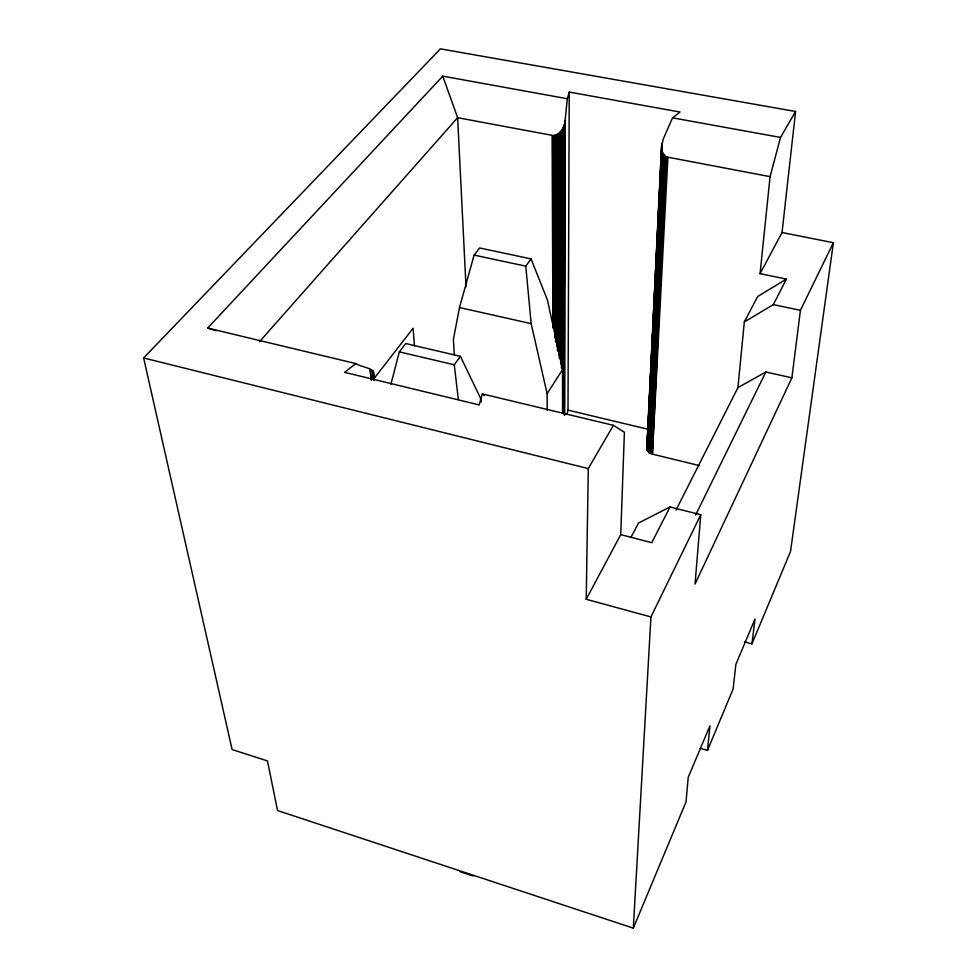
<?xml version="1.0" encoding="UTF-8"?>
<svg xmlns="http://www.w3.org/2000/svg" width="977" height="977" viewBox="0 0 977 977"><rect width="100%" height="100%" fill="white"/><g stroke="black" fill="none" stroke-linecap="round" stroke-linejoin="round"><path stroke-width="1.47" d="M553.458 327.845L553.605 135.62C560.505 134.679 564.327 127.23 565.06 120.928L567.319 98.738L569.237 92.07L680.029 112.037L672.555 117.838L663.212 139.137L661.502 147.026L646.933 450.079L648.85 452.546L652.392 454.146L699.52 465.602M561.421 368.28L561.616 130.295L562.801 413.161L563.07 127.84M562.569 413.454L562.605 369.55L547.438 299.988L531.036 258.893L479.634 247.963L474.114 255.107L459.483 307.547L453.401 339.422L454.281 354.614M555.608 342.072L556.035 135.058L557.098 346.627M559.687 358.571L560.114 132.164L561.103 363.786M565.06 120.928L564.498 415.274L564.73 123.078L563.949 413.54L564.23 124.983L562.935 413.124M567.039 414.443L568.003 410.132L569.237 92.07M586.224 599.28L588.276 468.581L613.385 425.325L624.401 432.249L620.737 534.627L586.224 599.28L650.938 616.939L633.316 928.15L277.541 810.544L267.454 760.924L232.123 749.567L143.619 357.961L440.419 48.85L795.583 111.488L782.027 232.538L760.069 273.658L786.4 279.092L773.357 304.616L744.327 321.909L737.94 387.613L675.999 510.092M661.136 158.555L661.869 143.35L646.75 448.712L646.933 450.079L661.82 150.311L647.641 451.386L662.675 152.962L665.349 156.283L648.85 452.546L662.675 152.962L661.502 147.026M647.128 447.381L647.275 444.34L646.75 448.712M648.239 424.58L647.495 439.784L648.239 426.119M648.533 418.498L649.192 404.82M649.485 398.738L650.23 383.534M650.45 378.978L651.183 363.774M651.403 359.218L652.135 344.014M652.441 337.932L653.1 324.254M653.32 319.687L654.126 302.968M654.358 298.412L655.091 283.208M655.311 278.64L656.043 263.448M656.263 258.881L657.008 243.688M657.228 239.121L658.034 222.402M658.18 219.361L658.999 202.642M659.219 198.075L659.951 182.882M660.098 179.841L660.916 163.11M648.85 452.546L663.847 154.842M648.63 418.535L649.192 407.897M649.668 398.787L650.218 388.162M650.694 379.052L651.171 369.941M651.72 359.316L652.123 351.72M652.831 338.054L653.149 331.985M653.869 318.319L654.101 313.764M654.895 298.571L655.054 295.542M655.921 278.836L656.08 275.795M667.889 157.37L652.392 454.146L666.448 156.918L665.349 156.283L650.474 453.487L666.448 156.918L770.071 176.654L760.069 273.658M630.922 537.435L638.506 523.025L670.014 506.965L700.765 514.72L695.038 584.063L791.883 377.83L800.419 310.332L833.381 242.723L782.027 232.538M700.179 748.272L707.482 750.421L709.974 725.764L688.211 777.35L686.025 801.848L633.316 928.15M744.596 641.865L751.948 643.88L754.989 619.076L735.889 664.336L733.08 689.09L707.482 750.421M833.381 242.723L790.527 551.455L751.948 643.88M390.922 384.193L399.337 351.867L405.748 343.562L460.411 356.336L480.22 397.59L481.356 401.962M770.071 176.654L780.525 137.427L795.583 111.488M613.385 425.325L482.333 393.914L479.17 404.905L344.551 372.347L355.836 363.591C359.194 366.265 372.261 368.182 372.823 371.407L373.129 374.435L372.823 371.407M650.938 616.939L700.765 514.72M695.648 514.989L765.834 372.005L791.883 377.83M670.014 506.965L651.781 542.687L620.737 534.627M744.327 321.909L757.725 296.471L786.4 279.092M547.242 410.377L547.12 393.67L562.605 369.55M458.335 399.422L454.281 364.8L460.411 356.336M547.12 393.67L531.158 323.631L525.773 266.159L531.036 258.893M373.873 378.771L413.1 328.26L414.517 346.346M259.479 341.718L457.627 117.68L553.605 135.62L554.851 337.688M216.198 330.8L207.661 328.077L442.764 76.145L567.319 98.738M737.94 387.613L765.834 372.005M672.555 117.838L780.525 137.427M773.357 304.616L800.419 310.332M474.114 255.107L525.773 266.159M459.483 307.547L531.158 323.631M399.337 351.867L454.281 364.8M568.003 410.132L648.618 429.392M207.661 328.077L355.836 363.591M143.619 357.961L588.276 468.581M460.13 871.716L473.112 876.015M482.333 393.914L484.445 395.624M442.764 76.145L457.627 117.68L466.017 286.847M373.299 379.467L372.347 370.356L373.263 379.43M559.015 355.31L557.427 134.362L557.501 351.012M552.103 135.51L552.933 327.808M558.844 133.361L559.381 358.486M554.875 135.424L555.254 337.627M371.297 379.992L370.149 369.379L371.248 380.004M374.35 380.383L373.312 370.955L374.35 380.419"/></g></svg>
